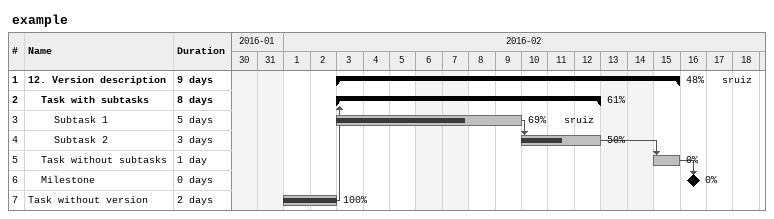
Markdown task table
example

| ID | Level | Task | Duration | Start | Finish | Predecessors | Resources | % complete |
|---|---|---|---|---|---|---|---|---|
| 1 | 1 | **12. Version description** | 9d | 2016-02-03 | 2016-02-15 |  | sruiz | 48 |
| 2 | 2 | **Task with subtasks** | 8d | 2016-02-03 | 2016-02-12 | 7 |  | 61 |
| 3 | 3 | Subtask 1 | 5d | 2016-02-03 | 2016-02-09 |  | sruiz | 69 |
| 4 | 3 | Subtask 2 | 3d | 2016-02-10 | 2016-02-12 | 3 |  | 50 |
| 5 | 2 | Task without subtasks | 1d | 2016-02-15 | 2016-02-15 | 4 |  | 0 |
| 6 | 2 | Milestone | 0d | 2016-02-16 | 2016-02-16 | 5 |  | 0 |
| 7 | 1 | Task without version | 2d | 2016-02-01 | 2016-02-02 |  |  | 100 |
